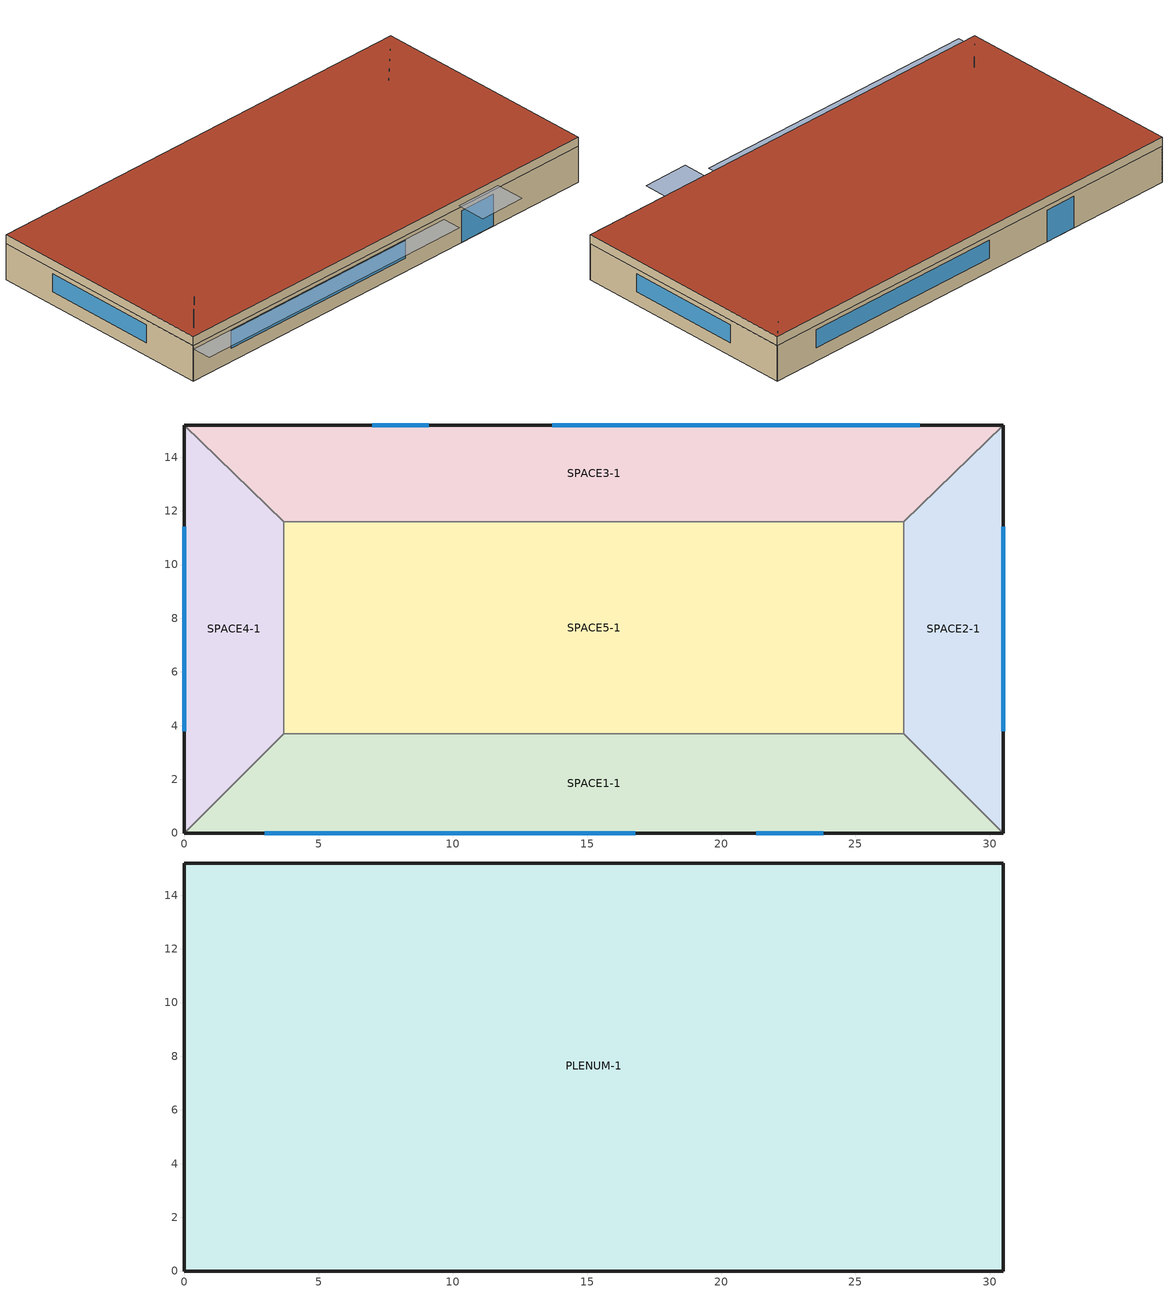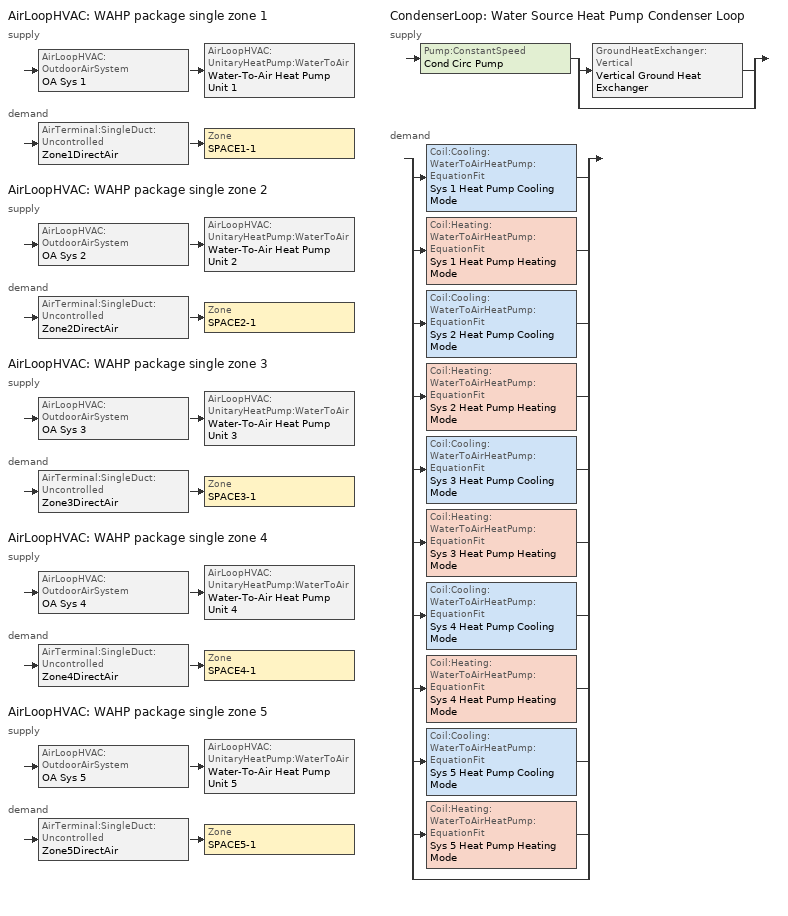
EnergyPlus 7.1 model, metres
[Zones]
SPACE1-1
 floor ground (FLOOR-SLAB-1): 26.8,3.7 30.5,0 0,0 3.7,3.7 z0
 wall outside (WALL-1): 0,0 30.5,0 z0:2.4
 wall to SPACE2-1 (INT-WALL-1): 30.5,0 26.8,3.7 z0:2.4
 wall to SPACE4-1 (INT-WALL-1): 3.7,3.7 0,0 z0:2.4
 wall to SPACE5-1 (INT-WALL-1): 26.8,3.7 3.7,3.7 z0:2.4
 window (Dbl Clr 3mm/13mm Air): 3,0 16.8,0 z0.9:2.1
 window (Sgl Grey 3mm): 21.3,0 23.8,0 z0:2.1
SPACE2-1
 floor ground (FLOOR-SLAB-1): 26.8,11.6 30.5,15.2 30.5,0 26.8,3.7 z0
 wall outside (WALL-1): 30.5,0 30.5,15.2 z0:2.4
 wall to SPACE3-1 (INT-WALL-1): 30.5,15.2 26.8,11.6 z0:2.4
 wall to SPACE5-1 (INT-WALL-1): 26.8,11.6 26.8,3.7 z0:2.4
 window (Dbl Clr 3mm/13mm Air): 30.5,3.8 30.5,11.4 z0.9:2.1
SPACE3-1
 floor ground (FLOOR-SLAB-1): 26.8,11.6 3.7,11.6 0,15.2 30.5,15.2 z0
 wall outside (WALL-1): 30.5,15.2 0,15.2 z0:2.4
 wall to SPACE4-1 (INT-WALL-1): 0,15.2 3.7,11.6 z0:2.4
 wall to SPACE5-1 (INT-WALL-1): 3.7,11.6 26.8,11.6 z0:2.4
 window (Dbl Clr 3mm/13mm Air): 27.4,15.2 13.7,15.2 z0.9:2.1
 window (Sgl Grey 3mm): 9.1,15.2 7,15.2 z0:2.1
SPACE4-1
 floor ground (FLOOR-SLAB-1): 3.7,3.7 0,0 0,15.2 3.7,11.6 z0
 wall outside (WALL-1): 0,15.2 0,0 z0:2.4
 wall to SPACE5-1 (INT-WALL-1): 3.7,3.7 3.7,11.6 z0:2.4
 window (Dbl Clr 3mm/13mm Air): 0,11.4 0,3.8 z0.9:2.1
SPACE5-1
 floor ground (FLOOR-SLAB-1): 26.8,11.6 26.8,3.7 3.7,3.7 3.7,11.6 z0
PLENUM-1
 floor to SPACE1-1 (CLNG-1): 26.8,3.7 30.5,0 0,0 3.7,3.7 z2.4
 floor to SPACE2-1 (CLNG-1): 26.8,11.6 30.5,15.2 30.5,0 26.8,3.7 z2.4
 floor to SPACE3-1 (CLNG-1): 26.8,11.6 3.7,11.6 0,15.2 30.5,15.2 z2.4
 floor to SPACE4-1 (CLNG-1): 3.7,3.7 0,0 0,15.2 3.7,11.6 z2.4
 floor to SPACE5-1 (CLNG-1): 26.8,11.6 26.8,3.7 3.7,3.7 3.7,11.6 z2.4
 wall outside (WALL-1): 0,0 30.5,0 30.5,15.2 0,15.2 0,0 z2.4:3
 roof outside (ROOF-1): 0,15.2 0,0 30.5,0 30.5,15.2 z3
shading: 0,-1.3 0,0 19.8,0 19.8,-1.3 z2.2; 21,-2 21,0 24.1,0 24.1,-2 z2.6
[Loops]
AirLoopHVAC 'WAHP package single zone 1'
 supply: AirLoopHVAC:OutdoorAirSystem 'OA Sys 1' > AirLoopHVAC:UnitaryHeatPump:WaterToAir 'Water-To-Air Heat Pump Unit 1'
 demand: AirTerminal:SingleDuct:Uncontrolled 'Zone1DirectAir' > Zone 'SPACE1-1'
AirLoopHVAC 'WAHP package single zone 2'
 supply: AirLoopHVAC:OutdoorAirSystem 'OA Sys 2' > AirLoopHVAC:UnitaryHeatPump:WaterToAir 'Water-To-Air Heat Pump Unit 2'
 demand: AirTerminal:SingleDuct:Uncontrolled 'Zone2DirectAir' > Zone 'SPACE2-1'
AirLoopHVAC 'WAHP package single zone 3'
 supply: AirLoopHVAC:OutdoorAirSystem 'OA Sys 3' > AirLoopHVAC:UnitaryHeatPump:WaterToAir 'Water-To-Air Heat Pump Unit 3'
 demand: AirTerminal:SingleDuct:Uncontrolled 'Zone3DirectAir' > Zone 'SPACE3-1'
AirLoopHVAC 'WAHP package single zone 4'
 supply: AirLoopHVAC:OutdoorAirSystem 'OA Sys 4' > AirLoopHVAC:UnitaryHeatPump:WaterToAir 'Water-To-Air Heat Pump Unit 4'
 demand: AirTerminal:SingleDuct:Uncontrolled 'Zone4DirectAir' > Zone 'SPACE4-1'
AirLoopHVAC 'WAHP package single zone 5'
 supply: AirLoopHVAC:OutdoorAirSystem 'OA Sys 5' > AirLoopHVAC:UnitaryHeatPump:WaterToAir 'Water-To-Air Heat Pump Unit 5'
 demand: AirTerminal:SingleDuct:Uncontrolled 'Zone5DirectAir' > Zone 'SPACE5-1'
CondenserLoop 'Water Source Heat Pump Condenser Loop'
 supply: Pump:ConstantSpeed 'Cond Circ Pump' > split
  | GroundHeatExchanger:Vertical 'Vertical Ground Heat Exchanger'
  | bypass
 demand: split
  | Coil:Cooling:WaterToAirHeatPump:EquationFit 'Sys 1 Heat Pump Cooling Mode'
  | Coil:Heating:WaterToAirHeatPump:EquationFit 'Sys 1 Heat Pump Heating Mode'
  | Coil:Cooling:WaterToAirHeatPump:EquationFit 'Sys 2 Heat Pump Cooling Mode'
  | Coil:Heating:WaterToAirHeatPump:EquationFit 'Sys 2 Heat Pump Heating Mode'
  | Coil:Cooling:WaterToAirHeatPump:EquationFit 'Sys 3 Heat Pump Cooling Mode'
  | Coil:Heating:WaterToAirHeatPump:EquationFit 'Sys 3 Heat Pump Heating Mode'
  | Coil:Cooling:WaterToAirHeatPump:EquationFit 'Sys 4 Heat Pump Cooling Mode'
  | Coil:Heating:WaterToAirHeatPump:EquationFit 'Sys 4 Heat Pump Heating Mode'
  | Coil:Cooling:WaterToAirHeatPump:EquationFit 'Sys 5 Heat Pump Cooling Mode'
  | Coil:Heating:WaterToAirHeatPump:EquationFit 'Sys 5 Heat Pump Heating Mode'
  | bypass
[Building]
Building: North Axis {deg}=30; Terrain=City; Loads Convergence Tolerance Value=0.04; Temperature Convergence Tolerance Value {deltaC}=0.4; Solar Distribution=FullExterior; Maximum Number of Warmup Days=25; Minimum Number of Warmup Days=6
[Site:Location]
CHICAGO_IL_USA TMY2-94846: Latitude {deg}=41.78; Longitude {deg}=-87.75; Time Zone {hr}=-6; Elevation {m}=190
[SizingPeriod:DesignDay] Day of Month=21; Humidity Condition Type=Wetbulb; Barometric Pressure {Pa}=99063; Rain Indicator=No; Snow Indicator=No; Daylight Saving Time Indicator=No; Solar Model Indicator=ASHRAEClearSky
Name | Month | Day Type | Maximum Dry-Bulb Temperature {C} | Daily Dry-Bulb Temperature Range {deltaC} | Wetbulb or DewPoint at Maximum Dry-Bulb {C} | Wind Speed {m/s} | Wind Direction {deg} | Sky Clearness
CHICAGO_IL_USA Annual Cooling 1% Design Conditions DB/MCWB | 7 | SummerDesignDay | 31.5 | 10.7 | 23 | 5.3 | 230 | 1
CHICAGO_IL_USA Annual Heating 99% Design Conditions DB | 1 | WinterDesignDay | -17.3 | 0 | -17.3 | 4.9 | 270 | 0
[Site:GroundTemperature:BuildingSurface]
20.03, 20.03, 20.13, 20.3, 20.43, 20.52, 20.62, 20.77, 20.78, 20.55, 20.44, 20.2
[Site:GroundTemperature:Deep]
16.5, 16.5, 16.5, 16.5, 16.5, 16.5, 16.5, 16.5, 16.5, 16.5, 16.5, 16.5
[Material] Thermal Absorptance=0.9
Name | Roughness | Thickness {m} | Conductivity {W/m-K} | Density {kg/m3} | Specific Heat {J/kg-K} | Solar Absorptance | Visible Absorptance
RG01 | Rough | 0.0127 | 1.442 | 881 | 1674 | 0.65 | 0.65
BR01 | VeryRough | 0.0095 | 0.162 | 1121 | 1464 | 0.7 | 0.7
IN46 | VeryRough | 0.0762 | 0.023 | 24 | 1590 | 0.5 | 0.5
WD01 | MediumSmooth | 0.0191 | 0.115 | 513 | 1381 | 0.78 | 0.78
PW03 | MediumSmooth | 0.0127 | 0.115 | 545 | 1213 | 0.78 | 0.78
IN02 | Rough | 0.0901 | 0.043 | 10 | 837 | 0.75 | 0.75
GP01 | MediumSmooth | 0.0127 | 0.16 | 801 | 837 | 0.75 | 0.75
GP02 | MediumSmooth | 0.0159 | 0.16 | 801 | 837 | 0.75 | 0.75
CC03 | MediumRough | 0.1016 | 1.31 | 2243 | 837 | 0.65 | 0.65
[Material:NoMass]
MAT-CLNG-1: Roughness=Rough; Thermal Resistance {m2-K/W}=0.652259; Thermal Absorptance=0.65; Solar Absorptance=0.65; Visible Absorptance=0.65
[Material:AirGap]
AL21: Thermal Resistance {m2-K/W}=0.157
[Construction]
ROOF-1: RG01, BR01, IN46, WD01
WALL-1: WD01, PW03, IN02, GP01
CLNG-1: MAT-CLNG-1
FLOOR-SLAB-1: CC03
INT-WALL-1: GP02, AL21, GP02
Dbl Clr 3mm/13mm Air: CLEAR 3MM, AIR 13MM, CLEAR 3MM
Sgl Grey 3mm: GREY 3MM
[WindowMaterial:Gas]
AIR 13MM: Gas Type=Air; Thickness {m}=.0127
[WindowMaterial:Glazing] Optical Data Type=SpectralAverage; Thickness {m}=.003; Infrared Transmittance at Normal Incidence=0; Front Side Infrared Hemispherical Emissivity=.84; Back Side Infrared Hemispherical Emissivity=.84; Conductivity {W/m-K}=.9
Name | Solar Transmittance at Normal Incidence | Front Side Solar Reflectance at Normal Incidence | Back Side Solar Reflectance at Normal Incidence | Visible Transmittance at Normal Incidence | Front Side Visible Reflectance at Normal Incidence | Back Side Visible Reflectance at Normal Incidence
CLEAR 3MM | .837 | .075 | .075 | .898 | .081 | .081
GREY 3MM | .626 | .061 | .061 | .611 | .061 | .061
[Zone] Type=1; Multiplier=1
Name | Ceiling Height {m} | Volume {m3}
PLENUM-1 | 0.6096 | 283.2
SPACE1-1; SPACE3-1 | 2.4384 | 239.247
SPACE2-1; SPACE4-1 | 2.4384 | 103.311
SPACE5-1 | 2.4384 | 447.683
[ZoneInfiltration:DesignFlowRate] Schedule=INFIL-SCH; Design Flow Rate Calculation Method=flow/zone; Constant Term Coefficient=0; Temperature Term Coefficient=0; Velocity Term Coefficient=0.2237; Velocity Squared Term Coefficient=0
Name | Zone or ZoneList | Design Flow Rate {m3/s}
SPACE1-1 Infiltration | SPACE1-1 | 0.167
SPACE2-1 Infiltration | SPACE2-1 | .0717
SPACE3-1 Infiltration | SPACE3-1 | 0.167
SPACE4-1 Infiltration | SPACE4-1 | .0717
SPACE5-1 Infiltration | SPACE5-1 | .31089
[People] Number of People Schedule=OCCUPY-1; Number of People Calculation Method=people; Fraction Radiant=0.3; Activity Level Schedule=ActSchd
Name | Zone or ZoneList | Number of People
SPACE1-1 People | SPACE1-1 | 11
SPACE2-1 People | SPACE2-1 | 5
SPACE3-1 People | SPACE3-1 | 11
SPACE4-1 People | SPACE4-1 | 5
SPACE5-1 People | SPACE5-1 | 20
[Lights] Schedule=LIGHTS-1; Design Level Calculation Method=LightingLevel; Return Air Fraction=0.2; Fraction Radiant=0.59; Fraction Visible=0.2; Fraction Replaceable=0
Name | Zone or ZoneList | Lighting Level {W}
SPACE1-1 Lights | SPACE1-1 | 1584
SPACE2-1 Lights | SPACE2-1 | 684
SPACE3-1 Lights | SPACE3-1 | 1584
SPACE4-1 Lights | SPACE4-1 | 684
SPACE5-1 Lights | SPACE5-1 | 2964
[ElectricEquipment] Schedule=EQUIP-1; Design Level Calculation Method=EquipmentLevel; Fraction Latent=0; Fraction Radiant=0.3; Fraction Lost=0
Name | Zone or ZoneList | Design Level {W}
SPACE1-1 Elec Equipment | SPACE1-1 | 1056
SPACE2-1 Elec Equipment | SPACE2-1 | 456
SPACE3-1 Elec Equipment | SPACE3-1 | 1056
SPACE4-1 Elec Equipment | SPACE4-1 | 456
SPACE5-1 Elec Equipment | SPACE5-1 | 1976
[Sizing:Zone] Zone Cooling Design Supply Air Temperature {C}=14; Zone Heating Design Supply Air Temperature {C}=50; Zone Cooling Design Supply Air Humidity Ratio {kg-H2O/kg-air}=0.009; Zone Heating Design Supply Air Humidity Ratio {kg-H2O/kg-air}=0.004; Zone Heating Sizing Factor=0; Zone Cooling Sizing Factor=0; Cooling Design Air Flow Method=DesignDay; Cooling Design Air Flow Rate {m3/s}=0; Heating Design Air Flow Method=DesignDay; Heating Design Air Flow Rate {m3/s}=0
Name | Design Specification Outdoor Air Object
SPACE1-1 | SZ DSOA SPACE1-1
SPACE2-1 | SZ DSOA SPACE2-1
SPACE3-1 | SZ DSOA SPACE3-1
SPACE4-1 | SZ DSOA SPACE4-1
SPACE5-1 | SZ DSOA SPACE5-1
[DesignSpecification:OutdoorAir] Outdoor Air Method=flow/person; Outdoor Air Flow per Person {m3/s-person}=0.00944; Outdoor Air Flow per Zone Floor Area {m3/s-m2}=0; Outdoor Air Flow per Zone {m3/s}=0
SZ DSOA SPACE1-1; SZ DSOA SPACE2-1; SZ DSOA SPACE3-1; SZ DSOA SPACE4-1; SZ DSOA SPACE5-1
[AirLoopHVAC] Design Supply Air Flow Rate {m3/s}=1
WAHP package single zone 1; WAHP package single zone 2; WAHP package single zone 3; WAHP package single zone 4; WAHP package single zone 5
[AvailabilityManager:Scheduled]
Name | Schedule
Heat Pump 1 Avail; Heat Pump 2 Avail; Heat Pump 3 Avail; Heat Pump 4 Avail; Heat Pump 5 Avail | FanAndCoilAvailSched
Outdoor Air 1 Avail; Outdoor Air 2 Avail; Outdoor Air 3 Avail; Outdoor Air 4 Avail; Outdoor Air 5 Avail | OutdoorAirAvailSched
[Controller:OutdoorAir] Maximum Outdoor Air Flow Rate {m3/s}=1; Economizer Control Type=NoEconomizer; Economizer Control Action Type=ModulateFlow; Lockout Type=NoLockout; Minimum Limit Type=FixedMinimum; Minimum Outdoor Air Schedule=OAFractionSched
Name | Minimum Outdoor Air Flow Rate {m3/s}
OA Controller 1; OA Controller 3 | 0.1
OA Controller 2; OA Controller 4 | 0.05
OA Controller 5 | 0.2
[ZoneControl:Thermostat] Control Type Schedule=Dual Zone Control Type Sched
Name | Zone or ZoneList | Control 1
Zone 1 Thermostat | SPACE1-1 | Dual Setpoint Sched 1
Zone 2 Thermostat | SPACE2-1 | Dual Setpoint Sched 2
Zone 3 Thermostat | SPACE3-1 | Dual Setpoint Sched 3
Zone 4 Thermostat | SPACE4-1 | Dual Setpoint Sched 4
Zone 5 Thermostat | SPACE5-1 | Dual Setpoint Sched 5
[ThermostatSetpoint:DualSetpoint] Heating Setpoint Temperature Schedule=Heating Setpoints; Cooling Setpoint Temperature Schedule=Cooling Setpoints
Dual Setpoint Sched 1; Dual Setpoint Sched 2; Dual Setpoint Sched 3; Dual Setpoint Sched 4; Dual Setpoint Sched 5
[Zone equipment]
SPACE1-1: Zone1DirectAir
SPACE2-1: Zone2DirectAir
SPACE3-1: Zone3DirectAir
SPACE4-1: Zone4DirectAir
SPACE5-1: Zone5DirectAir
[AirTerminal:SingleDuct:Uncontrolled] Availability Schedule=FanAndCoilAvailSched; Maximum Air Flow Rate {m3/s}=1
Zone1DirectAir; Zone2DirectAir; Zone3DirectAir; Zone4DirectAir; Zone5DirectAir
[AirLoopHVAC:UnitaryHeatPump:WaterToAir] Availability Schedule=FanAndCoilAvailSched; Supply Air Flow Rate {m3/s}=1; Heating Convergence=0.001; Cooling Convergence=0.001; Maximum Cycling Rate {cycles/hr}=2.5; Heat Pump Time Constant {s}=60; Fraction of On-Cycle Power Use=0.01; Heat Pump Fan Delay Time {s}=60; Maximum Supply Air Temperature from Supplemental Heater {C}=50; Maximum Outdoor Dry-Bulb Temperature for Supplemental Heater Operation {C}=21; Fan Placement=BlowThrough; Supply Air Fan Operating Mode Schedule=ContinuousFanSch
Name | Controlling Zone or Thermostat Location | Supply Air Fan | Heating Coil | Cooling Coil | Supplemental Heating Coil
Water-To-Air Heat Pump Unit 1 | SPACE1-1 | Supply Fan 1 | Sys 1 Heat Pump Heating Mode | Sys 1 Heat Pump Cooling Mode | Heat Pump DX Supp Heating Coil 1
Water-To-Air Heat Pump Unit 2 | SPACE2-1 | Supply Fan 2 | Sys 2 Heat Pump Heating Mode | Sys 2 Heat Pump Cooling Mode | Heat Pump DX Supp Heating Coil 2
Water-To-Air Heat Pump Unit 3 | SPACE3-1 | Supply Fan 3 | Sys 3 Heat Pump Heating Mode | Sys 3 Heat Pump Cooling Mode | Heat Pump DX Supp Heating Coil 3
Water-To-Air Heat Pump Unit 4 | SPACE4-1 | Supply Fan 4 | Sys 4 Heat Pump Heating Mode | Sys 4 Heat Pump Cooling Mode | Heat Pump DX Supp Heating Coil 4
Water-To-Air Heat Pump Unit 5 | SPACE5-1 | Supply Fan 5 | Sys 5 Heat Pump Heating Mode | Sys 5 Heat Pump Cooling Mode | Heat Pump DX Supp Heating Coil 5
[Coil:Cooling:WaterToAirHeatPump:EquationFit] Rated Air Flow Rate {m3/s}=1; Rated Cooling Coefficient of Performance=7.00776; Total Cooling Capacity Coefficient 1=-0.681262; Total Cooling Capacity Coefficient 2=1.99529; Total Cooling Capacity Coefficient 3=-0.936119; Total Cooling Capacity Coefficient 4=0.0208118; Total Cooling Capacity Coefficient 5=0.00843887; Sensible Cooling Capacity Coefficient 1=2.24209; Sensible Cooling Capacity Coefficient 2=7.28913; Sensible Cooling Capacity Coefficient 3=-9.0608; Sensible Cooling Capacity Coefficient 4=-0.367294; Sensible Cooling Capacity Coefficient 5=0.218826; Sensible Cooling Capacity Coefficient 6=0.00901534; Cooling Power Consumption Coefficient 1=-3.20456; Cooling Power Consumption Coefficient 2=0.476565; Cooling Power Consumption Coefficient 3=3.16734; Cooling Power Consumption Coefficient 4=0.102446; Cooling Power Consumption Coefficient 5=-0.0381326; Nominal Time for Condensate Removal to Begin {s}=0; Ratio of Initial Moisture Evaporation Rate and Steady State Latent Capacity=0
Name | Rated Water Flow Rate {m3/s} | Rated Total Cooling Capacity {W} | Rated Sensible Cooling Capacity {W}
Sys 1 Heat Pump Cooling Mode; Sys 3 Heat Pump Cooling Mode | 0.00165 | 23125.6 | 16267.06
Sys 2 Heat Pump Cooling Mode; Sys 4 Heat Pump Cooling Mode | 0.00165 | 11562.8 | 8133.53
Sys 5 Heat Pump Cooling Mode | 0.0033 | 23125.59 | 16267
[Coil:Heating:WaterToAirHeatPump:EquationFit] Rated Air Flow Rate {m3/s}=1; Rated Heating Coefficient of Performance=3.16705; Heating Capacity Coefficient 1=-5.50103; Heating Capacity Coefficient 2=-0.966888; Heating Capacity Coefficient 3=7.70755; Heating Capacity Coefficient 4=0.0319289; Heating Capacity Coefficient 5=0.0281125; Heating Power Consumption Coefficient 1=-7.47518; Heating Power Consumption Coefficient 2=6.40877; Heating Power Consumption Coefficient 3=1.99712; Heating Power Consumption Coefficient 4=-0.050683; Heating Power Consumption Coefficient 5=0.0113851
Name | Rated Water Flow Rate {m3/s} | Rated Heating Capacity {W}
Sys 1 Heat Pump Heating Mode; Sys 3 Heat Pump Heating Mode | 0.00165 | 19156.73
Sys 2 Heat Pump Heating Mode; Sys 4 Heat Pump Heating Mode | 0.00165 | 10078.4
Sys 5 Heat Pump Heating Mode | 0.0033 | 19156.73
[Fan:OnOff] Availability Schedule=FanAndCoilAvailSched; Fan Efficiency=0.5; Pressure Rise {Pa}=300; Maximum Flow Rate {m3/s}=1; Motor Efficiency=0.9; Motor In Airstream Fraction=1
Supply Fan 1; Supply Fan 2; Supply Fan 3; Supply Fan 4; Supply Fan 5
[Coil:Heating:Gas] Availability Schedule=FanAndCoilAvailSched; Gas Burner Efficiency=0.8; Nominal Capacity {W}=32000
Heat Pump DX Supp Heating Coil 1; Heat Pump DX Supp Heating Coil 2; Heat Pump DX Supp Heating Coil 3; Heat Pump DX Supp Heating Coil 4; Heat Pump DX Supp Heating Coil 5
[CondenserLoop]
Water Source Heat Pump Condenser Loop: Fluid Type=Water; Condenser Equipment Operation Scheme=Tower Loop Operation; Maximum Loop Temperature {C}=80; Minimum Loop Temperature {C}=10; Maximum Loop Flow Rate {m3/s}=0.0099; Minimum Loop Flow Rate {m3/s}=0; Condenser Loop Volume {m3}=autocalculate; Load Distribution Scheme=Sequential
[SetpointManager:FollowGroundTemperature]
MyCondenserControl: Control Variable=Temperature; Offset Temperature Difference {deltaC}=0; Maximum Setpoint Temperature {C}=80; Minimum Setpoint Temperature {C}=10; Setpoint Node or NodeList=Condenser Supply Outlet Node
[CondenserEquipmentOperationSchemes]
Tower Loop Operation: Control Scheme 1=Year Round Tower Operation; Control Scheme 1 Schedule=ON
[PlantEquipmentOperation:Uncontrolled]
Year Round Tower Operation: Equipment List=All Towers
[CondenserEquipmentList]
All Towers: Vertical Ground Heat Exchanger
[GroundHeatExchanger:Vertical]
Vertical Ground Heat Exchanger: Maximum Flow Rate {m3/s}=0.0099; Number of Bore Holes=120; Bore Hole Length {m}=76.2; Bore Hole Radius {m}=0.063508; Ground Thermal Conductivity {W/m-K}=0.692626; Ground Thermal Heat Capacity {J/m3-K}=2.347e+06; Ground Temperature {C}=13.375; Design Flow Rate {m3/s}=0.002; Grout Thermal Conductivity {W/m-K}=0.692626; Pipe Thermal Conductivity {W/m-K}=0.391312; Pipe Out Diameter {m}=0.0266667; U-Tube Distance {m}=0.0253977; Pipe Thickness {m}=0.00241285; Maximum Length of Simulation=2; G-Function Reference Ratio=0.0005; Number of Data Pairs of the G Function=35; G-Function Ln(T/Ts) Value 1=-15.2996; G-Function G Value 1=-0.348322; G-Function Ln(T/Ts) Value 2=-14.201; G-Function G Value 2=0.022208; G-Function Ln(T/Ts) Value 3=-13.2202; G-Function G Value 3=0.412345; G-Function Ln(T/Ts) Value 4=-12.2086; G-Function G Value 4=0.867498; G-Function Ln(T/Ts) Value 5=-11.1888; G-Function G Value 5=1.357839; G-Function Ln(T/Ts) Value 6=-10.1816; G-Function G Value 6=1.852024; G-Function Ln(T/Ts) Value 7=-9.1815; G-Function G Value 7=2.345656; G-Function Ln(T/Ts) Value 8=-8.6809; G-Function G Value 8=2.593958; G-Function Ln(T/Ts) Value 9=-8.5; G-Function G Value 9=2.679; G-Function Ln(T/Ts) Value 10=-7.8; G-Function G Value 10=3.023; G-Function Ln(T/Ts) Value 11=-7.2; G-Function G Value 11=3.32; G-Function Ln(T/Ts) Value 12=-6.5; G-Function G Value 12=3.681; G-Function Ln(T/Ts) Value 13=-5.9; G-Function G Value 13=4.071; G-Function Ln(T/Ts) Value 14=-5.2; G-Function G Value 14=4.828; G-Function Ln(T/Ts) Value 15=-4.5; G-Function G Value 15=6.253; G-Function Ln(T/Ts) Value 16=-3.963; G-Function G Value 16=7.894; G-Function Ln(T/Ts) Value 17=-3.27; G-Function G Value 17=11.82; G-Function Ln(T/Ts) Value 18=-2.864; G-Function G Value 18=15.117; G-Function Ln(T/Ts) Value 19=-2.577; G-Function G Value 19=18.006; G-Function Ln(T/Ts) Value 20=-2.171; G-Function G Value 20=22.887; G-Function Ln(T/Ts) Value 21=-1.884; G-Function G Value 21=26.924; G-Function Ln(T/Ts) Value 22=-1.191; G-Function G Value 22=38.004; G-Function Ln(T/Ts) Value 23=-0.497; G-Function G Value 23=49.919; G-Function Ln(T/Ts) Value 24=-0.274; G-Function G Value 24=53.407; G-Function Ln(T/Ts) Value 25=-0.051; G-Function G Value 25=56.632; G-Function Ln(T/Ts) Value 26=0.196; G-Function G Value 26=59.825; G-Function Ln(T/Ts) Value 27=0.419; G-Function G Value 27=62.349; G-Function Ln(T/Ts) Value 28=0.642; G-Function G Value 28=64.524; G-Function Ln(T/Ts) Value 29=0.873; G-Function G Value 29=66.412; G-Function Ln(T/Ts) Value 30=1.112; G-Function G Value 30=67.993; G-Function Ln(T/Ts) Value 31=1.335; G-Function G Value 31=69.162; G-Function Ln(T/Ts) Value 32=1.679; G-Function G Value 32=70.476; G-Function Ln(T/Ts) Value 33=2.028; G-Function G Value 33=71.361; G-Function Ln(T/Ts) Value 34=2.275; G-Function G Value 34=71.79; G-Function Ln(T/Ts) Value 35=3.003; G-Function G Value 35=72.511
[Pump:ConstantSpeed]
Cond Circ Pump: Rated Flow Rate {m3/s}=.0099; Rated Pump Head {Pa}=50000; Rated Power Consumption {W}=600; Motor Efficiency=.87; Fraction of Motor Inefficiencies to Fluid Stream=0; Pump Control Type=CONTINUOUS
[Schedule:Compact]
OCCUPY-1: Through: 12/31, For: Weekdays SummerDesignDay WinterDesignDay, Until: 9:00, 0, Until: 12:00, 1, Until: 13:00, 0.8, Until: 14:00, 0.4, Until: 15:00, 0.8, Until: 17:00, 1, Until: 24:00, 0, For: AllOtherDays, Until: 24:00, 0
LIGHTS-1: Through: 12/31, For: Weekdays SummerDesignDay WinterDesignDay, Until: 9:00, 0.05, Until: 10:00, 0.9, Until: 11:00, 0.95, Until: 12:00, 1, Until: 13:00, 0.95, Until: 14:00, 0.8, Until: 15:00, 0.9, Until: 17:00, 1, Until: 24:00, 0.05, For: AllOtherDays, Until: 24:00, 0.05
EQUIP-1: Through: 12/31, For: Weekdays SummerDesignDay WinterDesignDay, Until: 9:00, 0.02, Until: 10:00, 0.4, Until: 15:00, 0.9, Until: 16:00, 0.8, Until: 17:00, 0.7, Until: 24:00, 0.02, For: CustomDay1 CustomDay2, Until: 9:00, 0.02, Until: 10:00, 0.4, Until: 15:00, 0.9, Until: 16:00, 0.8, Until: 17:00, 0.7, Until: 24:00, 0.02, For: AllOtherDays, Until: 24:00, 0.2
INFIL-SCH: Through: 3/31, For: Alldays, Until: 24:00, 1, Through: 10/31, For: Alldays, Until: 24:00, 1, Through: 12/31, For: Alldays, Until: 24:00, 1
ActSchd: Through: 12/31, For: Alldays, Until: 24:00, 117.24
On; ContinuousFanSch: Through: 12/31, For: AllDays, Until: 24:00, 1
FanAndCoilAvailSched: Through: 3/31, For: AllDays, Until: 24:00, 1, Through: 9/30, For: WeekDays summerdesignday winterdesignday, Until: 5:00, 0, Until: 19:00, 1, Until: 24:00, 0, For: AllotherDays, Until: 24:00, 0, Through: 12/31, For: AllDays, Until: 24:00, 1
OutdoorAirAvailSched: Through: 12/31, For: WeekDays summerdesignday winterdesignday, Until: 5:00, 0, Until: 19:00, 1, Until: 24:00, 0, For: AllotherDays, Until: 24:00, 0
OAFractionSched: Through: 12/31, For: AllDays, Until: 5:00, 0, Until: 19:00, 1, Until: 24:00, 0
Heating Setpoints: Through: 12/31, For: AllDays, Until:  5:00, 15, Until: 19:00, 20, Until: 24:00, 15
Cooling Setpoints: Through: 12/31, For: AllDays, Until:  5:00, 30, Until: 19:00, 24, Until: 24:00, 30
Dual Zone Control Type Sched: Through: 12/31, For: AllDays, Until: 24:00, 4
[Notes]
HeatPumpWaterToAirEquationFit.idf
Basic file description:  1 story building divided into 4 exterior and one interior conditioned zones and return plenum.
Highlights:              Examples ground source heat pumps serving a total of 5 zones. These heat pumps are modeled
modeled using the water to air heat pump 'equation fit' model  The heat pumps are attached to
a single water loop with a vertical ground loop heat exchanger.
Simulation Location/Run: CHICAGO_IL_USA_WMO_722020, 2 design days, 1 run period,
Run Control executes the design days
Location:                Chicago, IL
Design Days:             CHICAGO_IL_USA Annual Heating 99.6%, MaxDB=8°C
CHICAGO_IL_USA Annual Cooling (DB=>MWB) .4%, MaxDB=33.1°C MWB=25.3°C
Run Period (Weather File): full annual, CHICAGO_IL_USA TMY2-94846
Run Control:             Zone sizing with weather file run control
Building: Single floor rectangular building 100 ft x 50 ft. 5 zones - 4 exterior, 1 interior, zone height 8 feet.
Exterior zone depth is 12 feet. There is a 2 foot high return plenum: the overall building height is
10 feet. There are windows on all 4 facades; the south and north facades have glass doors.
The south facing glass is shaded by overhangs. The walls are woodshingle over plywood, R11 insulation,
and gypboard. The roof is a gravel built up roof with R-3 mineral board insulation and plywood sheathing.
The windows are double pane 6mm clear with 6mm air gap.  The window to wall ratio is approxomately 0.29.
The south wall and door have overhangs.
The building is oriented 30 degrees east of north.
Floor Area:       463.6 m2 (5000 ft2)
Number of Floors: 1
Zone Description Details:
Internal gains description:     lighting is 1.5 watts/ft2, office equip is 1.0 watts/ft2. There is 1 occupant
per 100 ft2 of floor area. The infiltration is constant in winter months.
Interzone Surfaces:             6 interzone surfaces (see diagram)
Internal Mass:                  None
Windows:                        4 ea.: 1) Double pane clear, 3mm glass, 13mm air gap
2) Double pane clear, 3mm glass, 13mm argon gap
3) Double pane clear, 6mm glass, 6mm air gap
4) Double pane lowE,  6mm lowE glass outside, 6mm air gap, 6mm clear glass
Doors:                          2 ea.:    Single pane grey,  3mm glass
Detached Shading:               None
Daylight:                       None
Natural Ventilation:            None
Compact Schedules:              Yes
HVAC:                           Water to air Heat pump using a single air loop serving 3 zones.  Heat pump configured with
a blow through fan, heat pump defrost is timed using a resistive heating element.
Heating set point during winter months is 20 C during occupied hours,
15 C set-back otherwise.  Cooling set point at 24 C during occupied hours only.
Cooling coil off all winter.
Zonal Equipment:                DIRECT AIR
Central Air Handling Equipment: Yes
System Equipment Autosize:      No (condenser loop volumes are autosized)
Purchased Cooling:              No
Purchased Heating:              No
Purchased Chilled Water:        No
Purchased Hot Water:            No
Coils:                          Water-source direct expansion heat pump
Pumps:                          Pump:ConstantSpeed
Boilers:                        None
Chillers:                       None
Towers:                         None
Heat Pumps:                     Water to air heat pump for both heating and cooling.
GLHE:                           Rectangular bore field with 120 bore holes each 76.2 mt deep.
Standard Reports:               None
Timestep or Hourly Variables:   Timestep
Time bins Report:               None
HTML Report:                    All Summary
Environmental Emissions:        None
Utility Tariffs:                None
